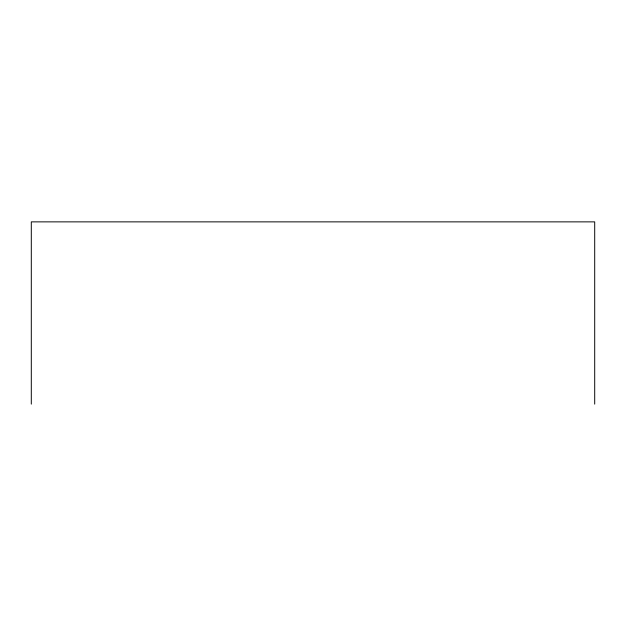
<?xml version="1.0" encoding="UTF-8"?>
<svg xmlns="http://www.w3.org/2000/svg" width="626" height="626" viewBox="0 0 626 626"><rect width="100%" height="100%" fill="white"/><g stroke="black" fill="none" stroke-linecap="round" stroke-linejoin="round"><path stroke-width="0.94" d="M594.7 404.13L594.7 221.87L31.3 221.87L31.3 404.13"/></g></svg>
